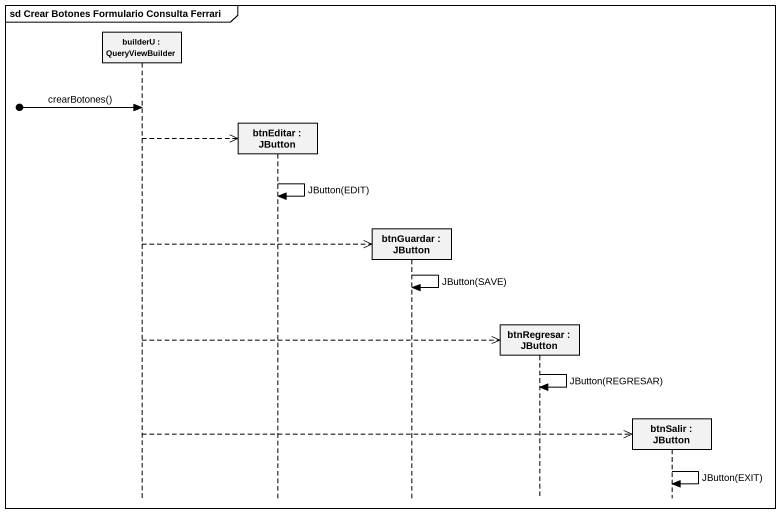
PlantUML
@startuml
mainframe sd Crear Botones Formulario Consulta Ferrari
hide footbox
participant "builderU : QueryViewBuilder" as builderU
participant "btnEditar : JButton" as btnEditar
participant "btnGuardar : JButton" as btnGuardar
participant "btnRegresar : JButton" as btnRegresar
participant "btnSalir : JButton" as btnSalir

[o-> builderU : crearBotones()
builderU -->> btnEditar **
btnEditar -> btnEditar : JButton(EDIT)
builderU -->> btnGuardar **
btnGuardar -> btnGuardar : JButton(SAVE)
builderU -->> btnRegresar **
btnRegresar -> btnRegresar : JButton(REGRESAR)
builderU -->> btnSalir **
btnSalir -> btnSalir : JButton(EXIT)
@enduml
